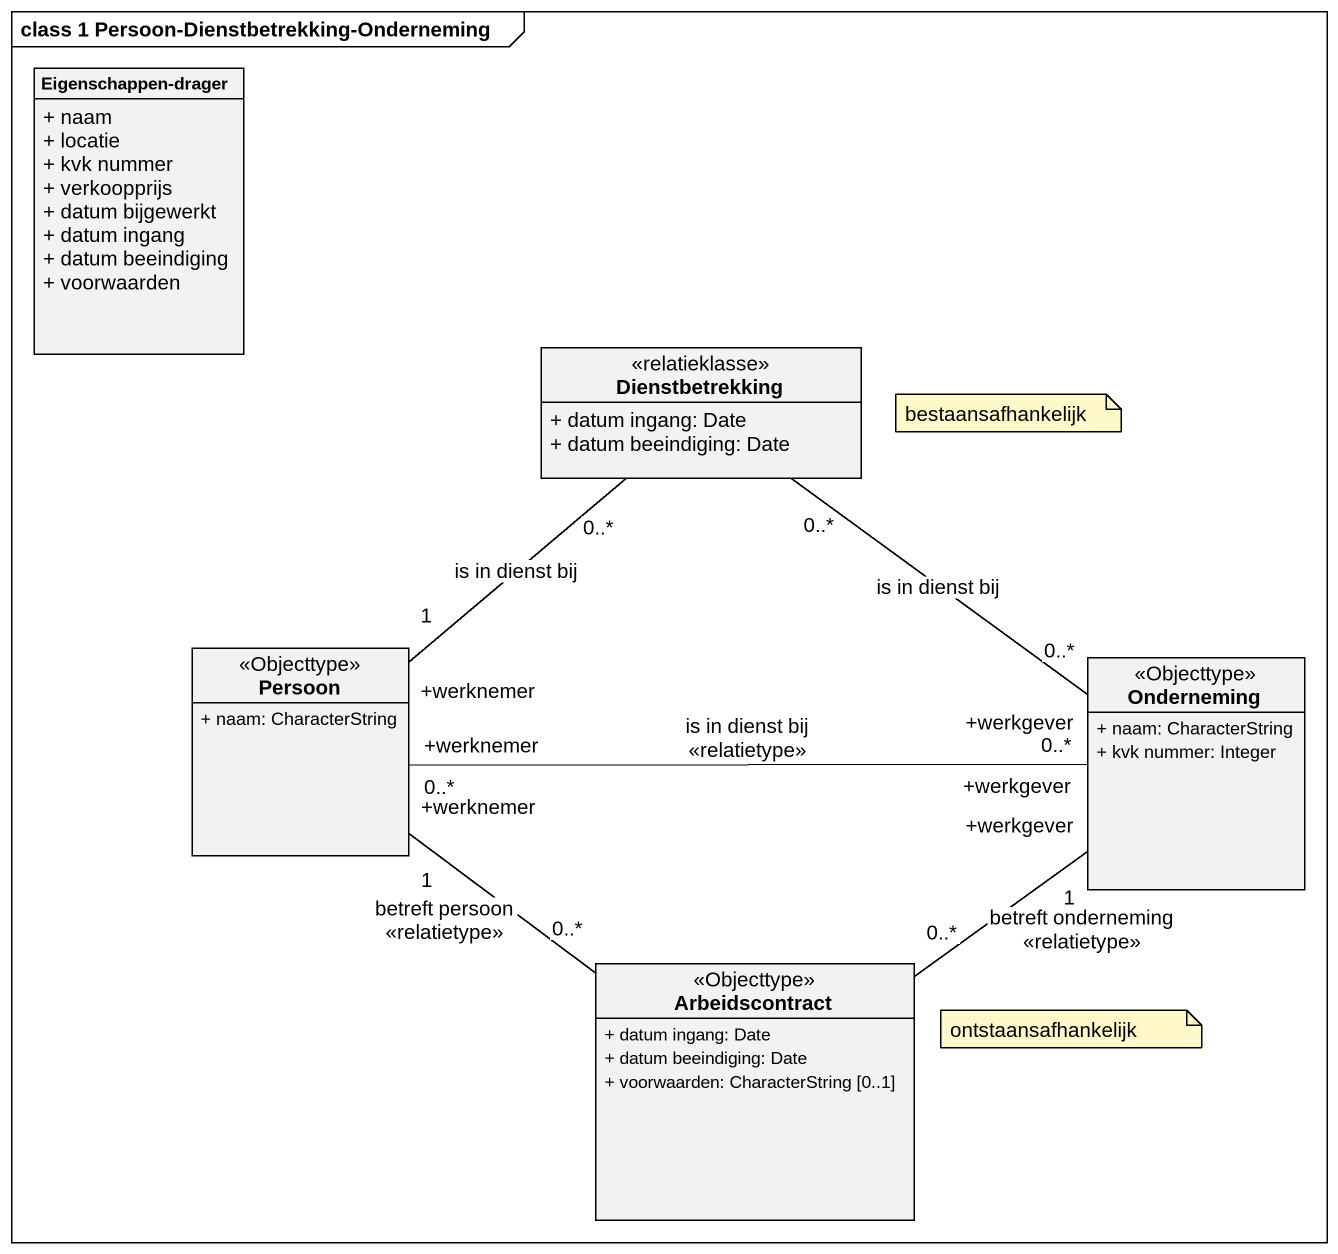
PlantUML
@startuml
mainframe class 1 Persoon-Dienstbetrekking-Onderneming
hide circle
hide empty members
skinparam classAttributeIconSize 0
class "Eigenschappen-drager" as Eigenschappen_drager {
  + naam
  + locatie
  + kvk nummer
  + verkoopprijs
  + datum bijgewerkt
  + datum ingang
  + datum beeindiging
  + voorwaarden
}
class Dienstbetrekking <<relatieklasse>> {
  + datum ingang: Date
  + datum beeindiging: Date
}
class Persoon <<Objecttype>> {
  + naam: CharacterString
}
class Onderneming <<Objecttype>> {
  + naam: CharacterString
  + kvk nummer: Integer
}
class Arbeidscontract <<Objecttype>> {
  + datum ingang: Date
  + datum beeindiging: Date
  + voorwaarden: CharacterString [0..1]
}
Dienstbetrekking "0..*" -- "+werkgever\n0..*" Onderneming : is in dienst bij
Persoon "+werknemer\n1" -up- "0..*" Dienstbetrekking : is in dienst bij
Persoon "+werknemer\n0..*" -right- "+werkgever\n0..*" Onderneming : is in dienst bij\n<<relatietype>>
Arbeidscontract "0..*" -up- "+werknemer\n1" Persoon : betreft persoon\n<<relatietype>>
Arbeidscontract "0..*" -up- "+werkgever\n1" Onderneming : betreft onderneming\n<<relatietype>>
note as N1
  bestaansafhankelijk
end note
note as N2
  ontstaansafhankelijk
end note
@enduml
